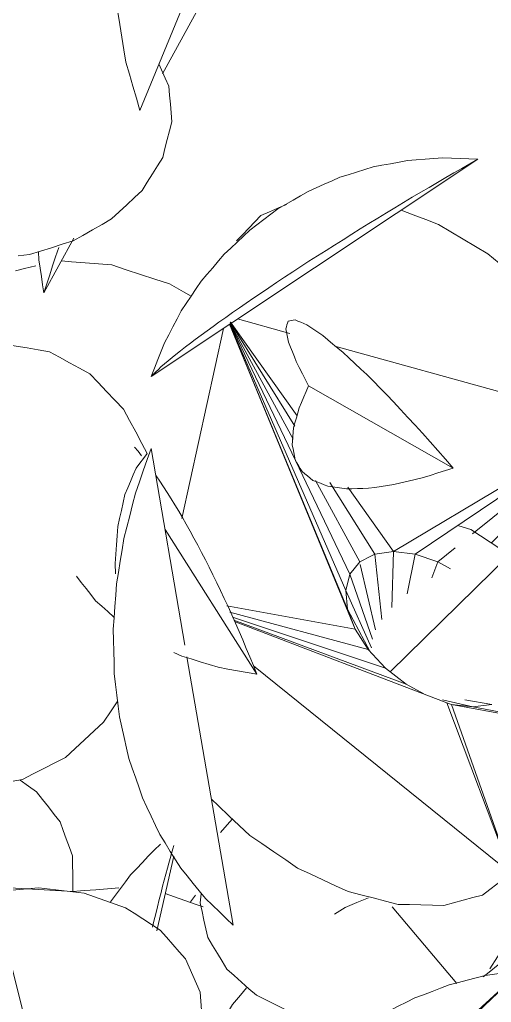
# Model space of a CAD drawing. Header units: metres. Extents: x 10.2 to 20.8, y -0.2 to 6.6.
# Drawn here: x 14.7402 to 14.7898, y 1.0436 to 1.1469 of the extents above; entities that cross this region are included whole.
import ezdxf

# ---------------------------------------------------------------- set-up
doc = ezdxf.new("R2010")
doc.units = ezdxf.units.M
doc.layers.add('Importações nas famílias', color=250, linetype='Continuous', lineweight=5)
doc.layers.add('Vegetação', color=7, linetype='Continuous', lineweight=5)

# ---------------------------------------------------------------- blocks, each defined once
blk = doc.blocks.new('Planta_pergolado_12200 - plantas pergolado_skp_Component_17-V2752-Corte 3')
at = {"layer": 'Importações nas famílias'}
for p, q in [((14.7864, 1.09371), (14.78765, 1.09331)), ((14.77919, 1.07835), (14.79174, 1.09064)), ((14.75919, 1.05409), (14.7593, 1.05503)), ((14.7794, 1.05365), (14.78619, 1.04561)), ((14.78967, 1.04715), (14.79207, 1.05094))]:
    blk.add_line(p, q, dxfattribs=at)
at = {"layer": 'Importações nas famílias', "flags": 128}
for points in [[(14.78765, 1.09331), (14.78867, 1.09264), (14.78969, 1.09198), (14.79071, 1.09131), (14.79174, 1.09064)], [(14.76134, 1.06147), (14.76204, 1.06228), (14.76261, 1.06292)], [(14.75999, 1.05043), (14.75979, 1.05134), (14.75959, 1.05226), (14.75939, 1.05317), (14.75919, 1.05409)], [(14.76201, 1.04711), (14.7615, 1.04794), (14.761, 1.04877), (14.7605, 1.0496), (14.75999, 1.05043)], [(14.7651, 1.04438), (14.76432, 1.04506), (14.76355, 1.04575), (14.76278, 1.04643), (14.76201, 1.04711)], [(14.76905, 1.04241), (14.76806, 1.0429), (14.76707, 1.0434), (14.76609, 1.04389), (14.7651, 1.04438)]]:
    blk.add_lwpolyline(points, dxfattribs=at)
blk = doc.blocks.new('Planta_pergolado_12200 - plantas pergolado_skp_Component_16-V2753-Corte 3')
blk.add_blockref('Planta_pergolado_12200 - plantas pergolado_skp_Component_17-V2752-Corte 3', (0, 0))
blk = doc.blocks.new('Planta_pergolado_12200 - plantas pergolado_skp_-V2818-Corte 3')
blk.add_blockref('Planta_pergolado_12200 - plantas pergolado_skp_Component_16-V2753-Corte 3', (0, 0))
blk = doc.blocks.new('Planta_pergolado_12200 - plantas pergolado_skp_Component_12-V3014-Corte 3')
at = {"layer": 'Importações nas famílias'}
for p, q in [((14.77445, 1.05358), (14.77333, 1.05288)), ((14.79302, 1.05076), (14.79625, 1.05313)), ((14.78897, 1.0463), (14.78958, 1.04679)), ((14.7564, 1.02393), (14.76674, 1.03151))]:
    blk.add_line(p, q, dxfattribs=at)
at = {"layer": 'Importações nas famílias', "flags": 128}
for points in [[(14.77689, 1.05462), (14.77567, 1.0541), (14.77445, 1.05358)], [(14.79337, 1.04995), (14.79428, 1.05074), (14.79519, 1.05153), (14.79611, 1.05232)], [(14.78958, 1.04679), (14.79053, 1.04758), (14.79147, 1.04837), (14.79242, 1.04916), (14.79337, 1.04995)], [(14.76408, 1.04514), (14.76345, 1.04439), (14.7626, 1.0434)], [(14.7626, 1.0434), (14.76193, 1.04229), (14.76125, 1.04118), (14.76057, 1.04007), (14.7599, 1.03896)], [(14.7599, 1.03896), (14.75941, 1.03776), (14.75892, 1.03656), (14.75843, 1.03536), (14.75793, 1.03416)], [(14.75793, 1.03416), (14.75764, 1.03289), (14.75735, 1.03163), (14.75705, 1.03037), (14.75676, 1.02911)], [(14.75676, 1.02911), (14.75667, 1.02781), (14.75658, 1.02652), (14.75649, 1.02522), (14.7564, 1.02393)], [(14.76284, 1.02758), (14.76372, 1.02814), (14.76461, 1.02869), (14.7652, 1.02906)], [(14.7595, 1.02562), (14.76033, 1.02611), (14.76117, 1.0266), (14.762, 1.02709), (14.76284, 1.02758)], [(14.7564, 1.02393), (14.75717, 1.02435), (14.75795, 1.02477), (14.75872, 1.0252), (14.7595, 1.02562)]]:
    blk.add_lwpolyline(points, dxfattribs=at)
blk = doc.blocks.new('Planta_pergolado_12200 - plantas pergolado_skp_Component_17-V3015-Corte 3')
at = {"layer": 'Importações nas famílias'}
for p, q in [((14.76861, 1.11391), (14.76312, 1.11543)), ((14.75725, 1.09445), (14.76163, 1.11444)), ((14.77469, 1.08494), (14.76229, 1.11488)), ((14.76229, 1.11488), (14.77549, 1.08282)), ((14.7745, 1.08691), (14.7623, 1.11489)), ((14.76233, 1.11491), (14.77494, 1.0886)), ((14.76915, 1.10417), (14.76235, 1.11508)), ((14.76237, 1.11493), (14.76897, 1.1028)), ((14.76939, 1.10526), (14.76239, 1.11511)), ((14.80232, 1.10457), (14.77337, 1.11259)), ((14.77953, 1.09099), (14.80232, 1.10457)), ((14.80232, 1.10457), (14.7818, 1.09071)), ((14.80232, 1.10457), (14.78784, 1.09284)), ((14.80232, 1.10457), (14.78982, 1.09189)), ((14.77132, 1.09847), (14.77598, 1.0899)), ((14.77755, 1.09071), (14.77284, 1.09826)), ((14.77953, 1.09099), (14.77471, 1.09777)), ((14.77723, 1.09055), (14.77598, 1.0899)), ((14.77723, 1.09055), (14.77755, 1.09071)), ((14.77755, 1.09071), (14.77953, 1.09099)), ((14.77755, 1.09071), (14.77829, 1.08386)), ((14.77934, 1.08511), (14.77953, 1.09099)), ((14.77953, 1.09099), (14.7818, 1.09071)), ((14.78098, 1.08655), (14.7818, 1.09071)), ((14.7818, 1.09071), (14.7842, 1.0899)), ((14.78602, 1.09137), (14.7842, 1.0899)), ((14.77598, 1.0899), (14.77494, 1.0886)), ((14.77765, 1.08276), (14.77604, 1.08965)), ((14.78355, 1.08823), (14.7842, 1.0899)), ((14.7842, 1.0899), (14.78552, 1.08917)), ((14.77494, 1.0886), (14.7745, 1.08691)), ((14.77732, 1.08177), (14.77494, 1.0886)), ((14.7745, 1.08691), (14.77469, 1.08494)), ((14.77722, 1.08086), (14.7745, 1.08691)), ((14.77549, 1.08282), (14.76198, 1.08528)), ((14.77685, 1.08071), (14.76231, 1.08462)), ((14.77469, 1.08494), (14.77549, 1.08282)), ((14.77708, 1.08047), (14.77469, 1.08494)), ((14.77868, 1.07874), (14.76258, 1.0841)), ((14.78086, 1.07705), (14.76275, 1.08377)), ((14.78514, 1.0751), (14.76281, 1.08366)), ((14.77685, 1.08071), (14.77549, 1.08282)), ((14.77868, 1.07874), (14.77685, 1.08071)), ((14.76479, 1.07898), (14.79192, 1.05716)), ((14.78086, 1.07705), (14.77868, 1.07874)), ((14.78272, 1.07603), (14.78086, 1.07705)), ((14.78467, 1.07542), (14.78789, 1.07466)), ((14.78562, 1.07493), (14.78514, 1.0751)), ((14.79192, 1.05716), (14.78514, 1.0751)), ((14.78704, 1.07541), (14.78988, 1.07493)), ((14.78789, 1.07466), (14.78562, 1.07493)), ((14.80005, 1.07224), (14.78562, 1.07493)), ((14.78562, 1.07493), (14.79192, 1.05716)), ((14.78988, 1.07493), (14.78789, 1.07466)), ((14.79932, 1.07247), (14.78789, 1.07466))]:
    blk.add_line(p, q, dxfattribs=at)
at = {"layer": 'Importações nas famílias', "flags": 128}
for points in [[(14.76558, 1.12631), (14.7665, 1.1267), (14.76742, 1.1271), (14.76827, 1.12746)], [(14.78033, 1.12686), (14.7816, 1.12638), (14.78294, 1.12587), (14.78427, 1.12536)], [(14.76303, 1.12363), (14.76367, 1.1243), (14.76431, 1.12497), (14.76495, 1.12564), (14.76558, 1.12631)], [(14.78427, 1.12536), (14.78557, 1.12459), (14.78687, 1.12382), (14.78816, 1.12306), (14.78946, 1.12229)], [(14.74459, 1.12153), (14.74567, 1.12145), (14.74708, 1.12133), (14.74849, 1.12122), (14.7499, 1.12111)], [(14.78946, 1.12229), (14.79063, 1.12131), (14.7918, 1.12034), (14.79298, 1.11937), (14.79415, 1.11839)], [(14.73977, 1.1205), (14.74071, 1.12072), (14.74189, 1.121)], [(14.7499, 1.12111), (14.75141, 1.12061), (14.75293, 1.12011), (14.75444, 1.11962), (14.75596, 1.11912)], [(14.75596, 1.11912), (14.75745, 1.11828), (14.75826, 1.11782)], [(14.76441, 1.06116), (14.76331, 1.0622), (14.76221, 1.06324), (14.76112, 1.06428), (14.76039, 1.06496)], [(14.76944, 1.05773), (14.76819, 1.05859), (14.76693, 1.05945), (14.76567, 1.06031), (14.76441, 1.06116)], [(14.77476, 1.05526), (14.77343, 1.05588), (14.7721, 1.0565), (14.77077, 1.05712), (14.76944, 1.05773)], [(14.79192, 1.05716), (14.79117, 1.05659), (14.79041, 1.05603), (14.78965, 1.05547), (14.7889, 1.0549)], [(14.78001, 1.05392), (14.7787, 1.05426), (14.77739, 1.05459), (14.77608, 1.05493), (14.77476, 1.05526)], [(14.7889, 1.0549), (14.78788, 1.05463), (14.78686, 1.05435), (14.78585, 1.05407), (14.78483, 1.0538)], [(14.78483, 1.0538), (14.78363, 1.05383), (14.78242, 1.05386), (14.78122, 1.05389), (14.78001, 1.05392)]]:
    blk.add_lwpolyline(points, dxfattribs=at)
blk = doc.blocks.new('Planta_pergolado_12200 - plantas pergolado_skp_Component_16-V3016-Corte 3')
for name in ['Planta_pergolado_12200 - plantas pergolado_skp_Component_17-V3015-Corte 3', 'Planta_pergolado_12200 - plantas pergolado_skp_Component_12-V3014-Corte 3']:
    blk.add_blockref(name, (0, 0))
blk = doc.blocks.new('Planta_pergolado_12200 - plantas pergolado_skp_-V3049-Corte 3')
blk.add_blockref('Planta_pergolado_12200 - plantas pergolado_skp_Component_16-V3016-Corte 3', (0, 0))
blk = doc.blocks.new('Planta_pergolado_12200 - plantas pergolado_skp_-V3050-Corte 3')
blk.add_blockref('Planta_pergolado_12200 - plantas pergolado_skp_-V3049-Corte 3', (0, 0))
blk = doc.blocks.new('Planta_pergolado_12200 - plantas pergolado_skp_-V3106-Corte 3')
for name in ['Planta_pergolado_12200 - plantas pergolado_skp_-V3050-Corte 3', 'Planta_pergolado_12200 - plantas pergolado_skp_-V2818-Corte 3']:
    blk.add_blockref(name, (0, 0))
blk = doc.blocks.new('Planta_pergolado_12200 - plantas pergolado_skp_Component_12-V2827-Corte 3')
at = {"layer": 'Importações nas famílias'}
for p, q in [((15.02708, 1.23541), (15.02671, 1.23583)), ((15.02745, 1.23491), (15.02708, 1.23541)), ((15.03958, 1.21197), (15.02992, 1.22716)), ((15.03083, 1.21425), (15.0317, 1.21386))]:
    blk.add_line(p, q, dxfattribs=at)
at = {"layer": 'Importações nas famílias', "flags": 128}
for points in [[(15.03015, 1.23107), (15.02976, 1.23165), (15.02937, 1.23224), (15.02898, 1.23282)], [(15.03175, 1.22844), (15.03135, 1.2291), (15.03095, 1.22976), (15.03055, 1.23041), (15.03015, 1.23107)], [(15.03336, 1.22554), (15.03295, 1.22627), (15.03255, 1.22699), (15.03215, 1.22772), (15.03175, 1.22844)], [(15.03496, 1.22241), (15.03456, 1.2232), (15.03416, 1.22398), (15.03376, 1.22476), (15.03336, 1.22554)], [(15.02061, 1.22225), (15.02111, 1.22161), (15.02161, 1.22097), (15.02211, 1.22033), (15.02261, 1.21969)], [(15.03655, 1.21908), (15.03615, 1.21992), (15.03575, 1.22075), (15.03536, 1.22158), (15.03496, 1.22241)], [(15.02261, 1.21969), (15.02325, 1.21911), (15.02389, 1.21854), (15.02453, 1.21797)], [(15.03809, 1.21559), (15.0377, 1.21646), (15.03732, 1.21734), (15.03693, 1.21821), (15.03655, 1.21908)], [(15.03958, 1.21197), (15.03921, 1.21288), (15.03883, 1.21378), (15.03846, 1.21468), (15.03809, 1.21559)], [(15.0317, 1.21386), (15.03265, 1.21357), (15.0336, 1.21328), (15.03456, 1.21299), (15.03551, 1.21269)], [(15.03551, 1.21269), (15.03653, 1.21251), (15.03755, 1.21233), (15.03856, 1.21215), (15.03958, 1.21197)]]:
    blk.add_lwpolyline(points, dxfattribs=at)
blk = doc.blocks.new('Planta_pergolado_12200 - plantas pergolado_skp_Component_12-V2828-Corte 3')
at = {"layer": 'Importações nas famílias'}
blk.add_line((15.06282, 1.26607), (15.02844, 1.24325), dxfattribs=at)
at = {"layer": 'Importações nas famílias', "flags": 128}
for points in [[(15.05911, 1.26622), (15.05819, 1.26615), (15.05727, 1.26608), (15.05635, 1.26602), (15.05543, 1.26595)], [(15.06282, 1.26607), (15.06189, 1.26611), (15.06096, 1.26615), (15.06004, 1.26618), (15.05911, 1.26622)], [(15.05946, 1.26416), (15.0603, 1.26464), (15.06114, 1.26512), (15.06198, 1.2656), (15.06282, 1.26607)], [(15.05182, 1.26527), (15.05094, 1.26499), (15.05007, 1.26472), (15.04919, 1.26445), (15.04832, 1.26418)], [(15.05543, 1.26595), (15.05453, 1.26578), (15.05362, 1.26561), (15.05272, 1.26544), (15.05182, 1.26527)], [(15.04832, 1.26418), (15.04748, 1.26381), (15.04664, 1.26344), (15.0458, 1.26307), (15.04496, 1.2627)], [(15.05592, 1.26208), (15.05681, 1.2626), (15.05769, 1.26312), (15.05858, 1.26364), (15.05946, 1.26416)], [(15.04496, 1.2627), (15.04417, 1.26224), (15.04338, 1.26177), (15.04258, 1.26131), (15.04179, 1.26085)], [(15.05229, 1.25989), (15.0532, 1.26044), (15.0541, 1.26098), (15.05501, 1.26153), (15.05592, 1.26208)], [(15.04179, 1.26085), (15.04105, 1.26029), (15.04032, 1.25974), (15.03958, 1.25919), (15.03884, 1.25864)], [(15.04864, 1.25762), (15.04955, 1.25819), (15.05046, 1.25875), (15.05137, 1.25932), (15.05229, 1.25989)], [(15.03884, 1.25864), (15.03817, 1.258), (15.03749, 1.25737), (15.03682, 1.25673), (15.03615, 1.2561)], [(15.04506, 1.25535), (15.04596, 1.25591), (15.04685, 1.25648), (15.04774, 1.25705), (15.04864, 1.25762)], [(15.03615, 1.2561), (15.03554, 1.25539), (15.03494, 1.25468), (15.03433, 1.25397), (15.03373, 1.25326)], [(15.04164, 1.25311), (15.0425, 1.25367), (15.04335, 1.25423), (15.04421, 1.25479), (15.04506, 1.25535)], [(15.03373, 1.25326), (15.0332, 1.25248), (15.03268, 1.2517), (15.03215, 1.25092), (15.03163, 1.25014)], [(15.03846, 1.25096), (15.03926, 1.2515), (15.04005, 1.25204), (15.04085, 1.25257), (15.04164, 1.25311)], [(15.03559, 1.24896), (15.03631, 1.24946), (15.03703, 1.24996), (15.03775, 1.25046), (15.03846, 1.25096)], [(15.03163, 1.25014), (15.03118, 1.24931), (15.03074, 1.24847), (15.0303, 1.24763), (15.02985, 1.24679)], [(15.0331, 1.24715), (15.03372, 1.2476), (15.03435, 1.24805), (15.03497, 1.24851), (15.03559, 1.24896)], [(15.02985, 1.24679), (15.0295, 1.24591), (15.02915, 1.24502), (15.02879, 1.24413), (15.02844, 1.24325)], [(15.03105, 1.24557), (15.03156, 1.24596), (15.03208, 1.24636), (15.03259, 1.24675), (15.0331, 1.24715)], [(15.02948, 1.24426), (15.02987, 1.24458), (15.03026, 1.24491), (15.03066, 1.24524), (15.03105, 1.24557)], [(15.02844, 1.24325), (15.0287, 1.2435), (15.02896, 1.24375), (15.02922, 1.244), (15.02948, 1.24426)]]:
    blk.add_lwpolyline(points, dxfattribs=at)
blk = doc.blocks.new('Planta_pergolado_12200 - plantas pergolado_skp_Component_12-V2725-Corte 3')
at = {"layer": 'Importações nas famílias'}
for p, q in [((14.85768, 0.95335), (14.85092, 0.9409)), ((14.84157, 0.92365), (14.83844, 0.91789)), ((14.83788, 0.92222), (14.83791, 0.92135)), ((14.83965, 0.92168), (14.84, 0.92266))]:
    blk.add_line(p, q, dxfattribs=at)
at = {"layer": 'Importações nas famílias', "flags": 128}
for points in [[(14.85642, 0.9526), (14.85674, 0.95279), (14.85705, 0.95297), (14.85736, 0.95316), (14.85768, 0.95335)], [(14.85498, 0.95127), (14.85534, 0.9516), (14.8557, 0.95193), (14.85606, 0.95227), (14.85642, 0.9526)], [(14.85683, 0.95289), (14.85598, 0.95244), (14.85513, 0.95198)], [(14.85377, 0.94985), (14.85417, 0.95032), (14.85458, 0.9508), (14.85498, 0.95127)], [(14.83791, 0.92135), (14.83804, 0.92048), (14.83817, 0.91962), (14.8383, 0.91875), (14.83844, 0.91789)], [(14.83844, 0.91789), (14.83874, 0.91884), (14.83904, 0.91978), (14.83935, 0.92073), (14.83965, 0.92168)]]:
    blk.add_lwpolyline(points, dxfattribs=at)
blk = doc.blocks.new('Planta_pergolado_12200 - plantas pergolado_skp_Component_17-V3116-Corte 3')
at = {"layer": 'Importações nas famílias'}
blk.add_line((14.74124, 1.1222), (14.74003, 1.12208), dxfattribs=at)
at = {"layer": 'Importações nas famílias', "flags": 128}
for points in [[(14.75486, 1.14224), (14.75513, 1.14162), (14.75552, 1.14075), (14.75591, 1.13988)], [(14.75591, 1.13988), (14.75598, 1.13895), (14.75606, 1.13801), (14.75613, 1.13708), (14.75621, 1.13615)], [(14.75621, 1.13615), (14.75597, 1.13521), (14.75573, 1.13428), (14.75549, 1.13334), (14.75525, 1.13241)], [(14.75525, 1.13241), (14.75471, 1.13154), (14.75417, 1.13067), (14.75363, 1.1298), (14.75309, 1.12893)], [(14.75309, 1.12893), (14.75229, 1.12818), (14.75148, 1.12743), (14.75068, 1.12668), (14.74988, 1.12594)], [(14.74988, 1.12594), (14.74887, 1.12536), (14.74786, 1.12479), (14.74685, 1.12422), (14.74584, 1.12364)], [(14.74584, 1.12364), (14.74469, 1.12328), (14.74354, 1.12292), (14.74239, 1.12256), (14.74124, 1.1222)]]:
    blk.add_lwpolyline(points, dxfattribs=at)
blk = doc.blocks.new('Planta_pergolado_12200 - plantas pergolado_skp_Component_16-V3117-Corte 3')
for name, p in [('Planta_pergolado_12200 - plantas pergolado_skp_Component_17-V3116-Corte 3', (0, 0)), ('Planta_pergolado_12200 - plantas pergolado_skp_Component_12-V2725-Corte 3', (-0.09568, 0.20028)), ('Planta_pergolado_12200 - plantas pergolado_skp_Component_12-V2828-Corte 3', (-0.27442, -0.13386)), ('Planta_pergolado_12200 - plantas pergolado_skp_Component_12-V2827-Corte 3', (-0.27442, -0.13386))]:
    blk.add_blockref(name, p)
blk = doc.blocks.new('Planta_pergolado_12200 - plantas pergolado_skp_Component_12-V3128-Corte 3')
at = {"layer": 'Importações nas famílias'}
for p, q in [((14.79304, 1.04703), (14.76408, 1.02062)), ((14.76173, 1.01848), (14.76096, 1.01777))]:
    blk.add_line(p, q, dxfattribs=at)
at = {"layer": 'Importações nas famílias', "flags": 128}
for points in [[(14.78918, 1.04645), (14.78823, 1.0462), (14.78729, 1.04596), (14.78635, 1.04571), (14.7854, 1.04547)], [(14.79304, 1.04703), (14.79208, 1.04688), (14.79111, 1.04674), (14.79014, 1.04659), (14.78918, 1.04645)], [(14.79049, 1.04461), (14.79113, 1.04522), (14.79177, 1.04582), (14.79241, 1.04642), (14.79304, 1.04703)], [(14.7854, 1.04547), (14.78449, 1.04512), (14.78358, 1.04478), (14.78267, 1.04443), (14.78177, 1.04409)], [(14.78177, 1.04409), (14.7809, 1.04365), (14.78003, 1.04321), (14.77917, 1.04277), (14.7783, 1.04233)], [(14.78768, 1.04198), (14.78839, 1.04264), (14.78909, 1.04329), (14.78979, 1.04395), (14.79049, 1.04461)], [(14.7783, 1.04233), (14.77749, 1.04181), (14.77668, 1.04128), (14.77587, 1.04075), (14.77506, 1.04022)], [(14.78469, 1.03919), (14.78544, 1.03988), (14.78619, 1.04058), (14.78694, 1.04128), (14.78768, 1.04198)], [(14.77506, 1.04022), (14.77431, 1.03961), (14.77356, 1.039), (14.77281, 1.03838), (14.77206, 1.03777)], [(14.78157, 1.0363), (14.78235, 1.03702), (14.78313, 1.03774), (14.78391, 1.03847), (14.78469, 1.03919)], [(14.77206, 1.03777), (14.77138, 1.03708), (14.7707, 1.03639), (14.77002, 1.0357), (14.76934, 1.03501)], [(14.77841, 1.0334), (14.7792, 1.03412), (14.77999, 1.03485), (14.78078, 1.03558), (14.78157, 1.0363)], [(14.76934, 1.03501), (14.76874, 1.03426), (14.76814, 1.0335), (14.76754, 1.03274), (14.76694, 1.03198)], [(14.77528, 1.03053), (14.77607, 1.03125), (14.77685, 1.03196), (14.77763, 1.03268), (14.77841, 1.0334)], [(14.76694, 1.03198), (14.76643, 1.03116), (14.76591, 1.03034), (14.7654, 1.02952), (14.76488, 1.0287)], [(14.77226, 1.02778), (14.77301, 1.02847), (14.77377, 1.02916), (14.77453, 1.02984), (14.77528, 1.03053)], [(14.76488, 1.0287), (14.76446, 1.02783), (14.76404, 1.02696), (14.76361, 1.02608), (14.76319, 1.02521)], [(14.7694, 1.0252), (14.77011, 1.02585), (14.77083, 1.02649), (14.77154, 1.02714), (14.77226, 1.02778)], [(14.76319, 1.02521), (14.76286, 1.0243), (14.76253, 1.02339), (14.7622, 1.02247), (14.76187, 1.02156)], [(14.76678, 1.02286), (14.76744, 1.02345), (14.76809, 1.02403), (14.76875, 1.02462), (14.7694, 1.0252)], [(14.76447, 1.02081), (14.76505, 1.02133), (14.76563, 1.02184), (14.76621, 1.02235), (14.76678, 1.02286)], [(14.76187, 1.02156), (14.76164, 1.02061), (14.76142, 1.01967), (14.76119, 1.01872), (14.76096, 1.01777)], [(14.76251, 1.0191), (14.763, 1.01953), (14.76349, 1.01996), (14.76398, 1.02039), (14.76447, 1.02081)], [(14.76096, 1.01777), (14.76135, 1.01811), (14.76173, 1.01844), (14.76212, 1.01877), (14.76251, 1.0191)]]:
    blk.add_lwpolyline(points, dxfattribs=at)
blk = doc.blocks.new('Planta_pergolado_12200 - plantas pergolado_skp_Component_12-V2845-Corte 3')
at = {"layer": 'Importações nas famílias'}
for p, q in [((15.02945, 1.19409), (15.02876, 1.19349)), ((15.03073, 1.19362), (15.03085, 1.19398)), ((15.03084, 1.19284), (15.02904, 1.18499)), ((15.0286, 1.18537), (15.02875, 1.18601)), ((15.02399, 1.16297), (15.02291, 1.15824)), ((15.02367, 1.16225), (15.0238, 1.16289))]:
    blk.add_line(p, q, dxfattribs=at)
at = {"layer": 'Importações nas famílias', "flags": 128}
for points in [[(15.02876, 1.19349), (15.02814, 1.19284), (15.02753, 1.19218), (15.02691, 1.19153), (15.0263, 1.19087)], [(15.03016, 1.1916), (15.0303, 1.19211), (15.03045, 1.19261), (15.03059, 1.19312), (15.03073, 1.19362)], [(15.0263, 1.19087), (15.02577, 1.19016), (15.02524, 1.18945), (15.02471, 1.18874), (15.02418, 1.18803)], [(15.0295, 1.18904), (15.02966, 1.18968), (15.02983, 1.19032), (15.02999, 1.19096), (15.03016, 1.1916)], [(15.02875, 1.18601), (15.02894, 1.18677), (15.02912, 1.18753), (15.02931, 1.18829), (15.0295, 1.18904)], [(15.02291, 1.15824), (15.0231, 1.15924), (15.02329, 1.16024), (15.02348, 1.16125), (15.02367, 1.16225)], [(15.02142, 1.16148), (15.02179, 1.16067), (15.02216, 1.15986), (15.02254, 1.15905), (15.02291, 1.15824)]]:
    blk.add_lwpolyline(points, dxfattribs=at)
blk = doc.blocks.new('Planta_pergolado_12200 - plantas pergolado_skp_Component_17-V3130-Corte 3')
at = {"layer": 'Importações nas famílias'}
blk.add_line((14.73737, 1.05526), (14.74447, 1.02728), dxfattribs=at)
at = {"layer": 'Importações nas famílias', "flags": 128}
for points in [[(14.73737, 1.05526), (14.73859, 1.05536), (14.7398, 1.05546), (14.74101, 1.05556), (14.74222, 1.05566)], [(14.74222, 1.05566), (14.74341, 1.05552), (14.7446, 1.05538), (14.74579, 1.05523), (14.74698, 1.05509)], [(14.74698, 1.05509), (14.74807, 1.05471), (14.74916, 1.05433), (14.75025, 1.05395), (14.75133, 1.05357)], [(14.75133, 1.05357), (14.75224, 1.05298), (14.75315, 1.0524), (14.75406, 1.05181), (14.75497, 1.05122)], [(14.75497, 1.05122), (14.75564, 1.05046), (14.75631, 1.0497), (14.75698, 1.04894), (14.75765, 1.04818)], [(14.75765, 1.04818), (14.75804, 1.04731), (14.75842, 1.04643), (14.75881, 1.04556), (14.75919, 1.04468)], [(14.75919, 1.04468), (14.75927, 1.04375), (14.75934, 1.04281), (14.75941, 1.04188), (14.75949, 1.04094)]]:
    blk.add_lwpolyline(points, dxfattribs=at)
blk = doc.blocks.new('Planta_pergolado_12200 - plantas pergolado_skp_Component_16-V3131-Corte 3')
for name, p in [('Planta_pergolado_12200 - plantas pergolado_skp_Component_17-V3130-Corte 3', (0, 0)), ('Planta_pergolado_12200 - plantas pergolado_skp_Component_12-V2845-Corte 3', (-0.27442, -0.13386)), ('Planta_pergolado_12200 - plantas pergolado_skp_Component_12-V3128-Corte 3', (0, 0))]:
    blk.add_blockref(name, p)
blk = doc.blocks.new('Planta_pergolado_12200 - plantas pergolado_skp_Component_12-V3155-Corte 3')
at = {"layer": 'Importações nas famílias'}
blk.add_line((14.75871, 1.05489), (14.75818, 1.05418), dxfattribs=at)
at = {"layer": 'Importações nas famílias', "flags": 128}
blk.add_lwpolyline([(14.75543, 1.02762), (14.7558, 1.02681), (14.75617, 1.026), (14.75653, 1.02522)], dxfattribs=at)
blk = doc.blocks.new('Planta_pergolado_12200 - plantas pergolado_skp_Component_17-V3157-Corte 3')
at = {"layer": 'Importações nas famílias'}
for p, q in [((14.7458, 1.05526), (14.73737, 1.05575)), ((14.75209, 1.03045), (14.75289, 1.02728)), ((14.74519, 1.02749), (14.74719, 1.02744)), ((14.74615, 1.02777), (14.74708, 1.02771)), ((14.74917, 1.02755), (14.75289, 1.02728)), ((14.74922, 1.02779), (14.75289, 1.02728)), ((14.74926, 1.02796), (14.75289, 1.02728)), ((14.74724, 1.02729), (14.74447, 1.0273)), ((14.74726, 1.02726), (14.74447, 1.02725)), ((14.74869, 1.02533), (14.75289, 1.02728)), ((14.75289, 1.02728), (14.74911, 1.02729)), ((14.75289, 1.02728), (14.74911, 1.02726)), ((14.74913, 1.02738), (14.75289, 1.02728)), ((14.74586, 1.02401), (14.74817, 1.02508))]:
    blk.add_line(p, q, dxfattribs=at)
at = {"layer": 'Importações nas famílias', "flags": 128}
for points in [[(14.74026, 1.06698), (14.74113, 1.06635), (14.74199, 1.06573)], [(14.74199, 1.06573), (14.74261, 1.06494), (14.74323, 1.06416), (14.74384, 1.06337), (14.74446, 1.06258)], [(14.74446, 1.06258), (14.74478, 1.06169), (14.74511, 1.0608), (14.74543, 1.0599), (14.74576, 1.05901)], [(14.74576, 1.05901), (14.74577, 1.05807), (14.74578, 1.05713), (14.74579, 1.0562), (14.7458, 1.05526)], [(14.7458, 1.05526), (14.74701, 1.05536), (14.74822, 1.05546), (14.74944, 1.05556), (14.75065, 1.05566)], [(14.75552, 1.05505), (14.7565, 1.05471), (14.75758, 1.05433), (14.75867, 1.05395), (14.75952, 1.05365)], [(14.75635, 1.0283), (14.7552, 1.02796), (14.75404, 1.02762), (14.75289, 1.02728)], [(14.75289, 1.02728), (14.75334, 1.02642), (14.75378, 1.02556), (14.75423, 1.02471), (14.75467, 1.02385)], [(14.75467, 1.02385), (14.75481, 1.02292), (14.75495, 1.02199), (14.75508, 1.02107), (14.75522, 1.02014)], [(14.75522, 1.02014), (14.75504, 1.0192), (14.75486, 1.01827), (14.75468, 1.01733), (14.7545, 1.0164)], [(14.7545, 1.0164), (14.75402, 1.01552), (14.75353, 1.01464), (14.75305, 1.01376), (14.75256, 1.01288)]]:
    blk.add_lwpolyline(points, dxfattribs=at)
blk = doc.blocks.new('Planta_pergolado_12200 - plantas pergolado_skp_Component_16-V3158-Corte 3')
for name in ['Planta_pergolado_12200 - plantas pergolado_skp_Component_17-V3157-Corte 3', 'Planta_pergolado_12200 - plantas pergolado_skp_Component_12-V3155-Corte 3']:
    blk.add_blockref(name, (0, 0))
blk = doc.blocks.new('Planta_pergolado_12200 - plantas pergolado_skp_-V3180-Corte 3')
for name in ['Planta_pergolado_12200 - plantas pergolado_skp_Component_16-V3117-Corte 3', 'Planta_pergolado_12200 - plantas pergolado_skp_Component_16-V3158-Corte 3', 'Planta_pergolado_12200 - plantas pergolado_skp_Component_16-V3131-Corte 3']:
    blk.add_blockref(name, (0, 0))
blk = doc.blocks.new('Planta_pergolado_12200 - plantas pergolado_skp_Component_12-V2789-Corte 3')
at = {"layer": 'Importações nas famílias'}
blk.add_line((14.86893, 0.37591), (14.84853, 0.32646), dxfattribs=at)
at = {"layer": 'Importações nas famílias', "flags": 128}
for points in [[(14.86485, 0.37463), (14.86587, 0.37495), (14.86689, 0.37527), (14.86791, 0.37559), (14.86893, 0.37591)], [(14.86098, 0.37256), (14.86195, 0.37308), (14.86292, 0.3736), (14.86388, 0.37411), (14.86485, 0.37463)], [(14.85739, 0.36976), (14.85829, 0.37046), (14.85918, 0.37116), (14.86008, 0.37186), (14.86098, 0.37256)], [(14.85418, 0.36629), (14.85499, 0.36716), (14.85579, 0.36802), (14.85659, 0.36889), (14.85739, 0.36976)], [(14.85143, 0.36223), (14.85211, 0.36324), (14.8528, 0.36426), (14.85349, 0.36527), (14.85418, 0.36629)], [(14.84918, 0.35767), (14.84974, 0.35881), (14.8503, 0.35995), (14.85086, 0.36109), (14.85143, 0.36223)], [(14.84751, 0.35274), (14.84793, 0.35397), (14.84835, 0.35521), (14.84876, 0.35644), (14.84918, 0.35767)], [(14.84644, 0.34753), (14.84671, 0.34883), (14.84697, 0.35013), (14.84724, 0.35143), (14.84751, 0.35274)], [(14.84601, 0.34217), (14.84612, 0.34351), (14.84622, 0.34485), (14.84633, 0.34619), (14.84644, 0.34753)], [(14.84622, 0.33679), (14.84616, 0.33813), (14.84611, 0.33948), (14.84606, 0.34082), (14.84601, 0.34217)], [(14.84706, 0.33151), (14.84685, 0.33283), (14.84664, 0.33415), (14.84643, 0.33547), (14.84622, 0.33679)], [(14.84853, 0.32646), (14.84816, 0.32773), (14.84779, 0.32899), (14.84743, 0.33025), (14.84706, 0.33151)]]:
    blk.add_lwpolyline(points, dxfattribs=at)
blk = doc.blocks.new('Planta_pergolado_12200 - plantas pergolado_skp_Component_12-V2791-Corte 3')
at = {"layer": 'Importações nas famílias'}
blk.add_line((14.8815, 0.28888), (14.86627, 0.29751), dxfattribs=at)
at = {"layer": 'Importações nas famílias', "flags": 128}
for points in [[(14.86389, 0.30351), (14.86395, 0.30371), (14.864, 0.30391), (14.86406, 0.30411), (14.86412, 0.3043)], [(14.86412, 0.3043), (14.8643, 0.30434), (14.86449, 0.30438), (14.86467, 0.30441), (14.86485, 0.30445)], [(14.86485, 0.30445), (14.86516, 0.30432), (14.86547, 0.30419), (14.86578, 0.30407), (14.86608, 0.30394)], [(14.86608, 0.30394), (14.86651, 0.30365), (14.86693, 0.30337), (14.86735, 0.30308), (14.86778, 0.30279)], [(14.86418, 0.30209), (14.86411, 0.30245), (14.86404, 0.3028), (14.86396, 0.30316), (14.86389, 0.30351)], [(14.86778, 0.30279), (14.86831, 0.30235), (14.86884, 0.30191), (14.86937, 0.30147), (14.8699, 0.30103)], [(14.86498, 0.30008), (14.86478, 0.30058), (14.86458, 0.30108), (14.86438, 0.30159), (14.86418, 0.30209)], [(14.8699, 0.30103), (14.87052, 0.30045), (14.87114, 0.29987), (14.87177, 0.29928), (14.87239, 0.2987)], [(14.86627, 0.29751), (14.86595, 0.29815), (14.86562, 0.29879), (14.8653, 0.29943), (14.86498, 0.30008)], [(14.87239, 0.2987), (14.87309, 0.29799), (14.87379, 0.29728), (14.8745, 0.29656), (14.8752, 0.29585)], [(14.86527, 0.29519), (14.86552, 0.29577), (14.86577, 0.29635), (14.86602, 0.29693), (14.86627, 0.29751)], [(14.8752, 0.29585), (14.87596, 0.29503), (14.87673, 0.2942), (14.87749, 0.29338), (14.87826, 0.29255)], [(14.8647, 0.29311), (14.86484, 0.29363), (14.86499, 0.29415), (14.86513, 0.29467), (14.86527, 0.29519)], [(14.86456, 0.29129), (14.8646, 0.29175), (14.86463, 0.2922), (14.86467, 0.29266), (14.8647, 0.29311)], [(14.87826, 0.29255), (14.87907, 0.29164), (14.87988, 0.29072), (14.88069, 0.2898), (14.8815, 0.28888)], [(14.86486, 0.28975), (14.86478, 0.29014), (14.86471, 0.29052), (14.86464, 0.29091), (14.86456, 0.29129)], [(14.86559, 0.28851), (14.8654, 0.28882), (14.86522, 0.28913), (14.86504, 0.28944), (14.86486, 0.28975)], [(14.86674, 0.28758), (14.86645, 0.28782), (14.86616, 0.28805), (14.86587, 0.28828), (14.86559, 0.28851)], [(14.8815, 0.28888), (14.88068, 0.28863), (14.87987, 0.28837), (14.87905, 0.28811), (14.87823, 0.28785)], [(14.8683, 0.28698), (14.86791, 0.28713), (14.86752, 0.28728), (14.86713, 0.28743), (14.86674, 0.28758)], [(14.87525, 0.28714), (14.87458, 0.28704), (14.87391, 0.28695), (14.87324, 0.28685), (14.87258, 0.28675)], [(14.87823, 0.28785), (14.87748, 0.28767), (14.87674, 0.2875), (14.87599, 0.28732), (14.87525, 0.28714)], [(14.87025, 0.2867), (14.86976, 0.28677), (14.86927, 0.28684), (14.86879, 0.28691), (14.8683, 0.28698)], [(14.87258, 0.28675), (14.87199, 0.28674), (14.87141, 0.28673), (14.87083, 0.28671), (14.87025, 0.2867)]]:
    blk.add_lwpolyline(points, dxfattribs=at)
blk = doc.blocks.new('Planta_pergolado_12200 - plantas pergolado_skp_Component_12-V3087-Corte 3')
at = {"layer": 'Importações nas famílias'}
for p, q in [((15.03201, 1.21502), (15.02844, 1.23568)), ((15.02466, 1.2236), (15.0247, 1.22251)), ((15.03709, 1.18561), (15.03222, 1.2138))]:
    blk.add_line(p, q, dxfattribs=at)
at = {"layer": 'Importações nas famílias', "flags": 128}
for points in [[(15.02681, 1.231), (15.02722, 1.23217), (15.02763, 1.23334), (15.02804, 1.23451), (15.02844, 1.23568)], [(15.02805, 1.23516), (15.02766, 1.23464), (15.02726, 1.23413), (15.02687, 1.23361)], [(15.02687, 1.23361), (15.02657, 1.23292), (15.02628, 1.23223), (15.02599, 1.23155), (15.02569, 1.23086)], [(15.02569, 1.23086), (15.02551, 1.23002), (15.02532, 1.22918), (15.02514, 1.22834), (15.02495, 1.2275)], [(15.02559, 1.22624), (15.0259, 1.22743), (15.0262, 1.22862), (15.02651, 1.22981), (15.02681, 1.231)], [(15.02495, 1.2275), (15.02488, 1.22652), (15.0248, 1.22555), (15.02473, 1.22457), (15.02466, 1.2236)], [(15.02481, 1.22146), (15.02501, 1.22266), (15.0252, 1.22385), (15.0254, 1.22505), (15.02559, 1.22624)], [(15.02447, 1.2167), (15.02456, 1.21789), (15.02464, 1.21908), (15.02473, 1.22027), (15.02481, 1.22146)], [(15.02458, 1.21203), (15.02455, 1.2132), (15.02453, 1.21436), (15.0245, 1.21553), (15.02447, 1.2167)], [(15.02513, 1.20748), (15.02499, 1.20862), (15.02485, 1.20975), (15.02472, 1.21089), (15.02458, 1.21203)], [(15.02612, 1.20311), (15.02587, 1.2042), (15.02562, 1.2053), (15.02538, 1.20639), (15.02513, 1.20748)], [(15.02753, 1.19898), (15.02718, 1.20001), (15.02683, 1.20105), (15.02647, 1.20208), (15.02612, 1.20311)], [(15.02936, 1.19512), (15.02891, 1.19608), (15.02845, 1.19705), (15.02799, 1.19801), (15.02753, 1.19898)], [(15.03158, 1.19158), (15.03103, 1.19246), (15.03047, 1.19335), (15.02992, 1.19423), (15.02936, 1.19512)], [(15.03417, 1.1884), (15.03352, 1.18919), (15.03287, 1.18999), (15.03223, 1.19078), (15.03158, 1.19158)], [(15.03709, 1.18561), (15.03636, 1.1863), (15.03563, 1.187), (15.0349, 1.1877), (15.03417, 1.1884)]]:
    blk.add_lwpolyline(points, dxfattribs=at)
blk = doc.blocks.new('Planta_pergolado_12200 - plantas pergolado_skp_Component_17-V3359-Corte 3')
at = {"layer": 'Importações nas famílias', "flags": 128}
for points in [[(14.74333, 1.11199), (14.74216, 1.11219), (14.74099, 1.11239), (14.73983, 1.11259), (14.73866, 1.11278)], [(14.74757, 1.10967), (14.74651, 1.11025), (14.74545, 1.11083), (14.74439, 1.11141), (14.74333, 1.11199)], [(14.75112, 1.10597), (14.75023, 1.10689), (14.74935, 1.10782), (14.74846, 1.10874), (14.74757, 1.10967)], [(14.75363, 1.1013), (14.75306, 1.10235), (14.75241, 1.10356), (14.75176, 1.10476), (14.75112, 1.10597)], [(14.74904, 1.07306), (14.74984, 1.07427), (14.75054, 1.07532)], [(14.74503, 1.06936), (14.74603, 1.07029), (14.74703, 1.07121), (14.74804, 1.07214), (14.74904, 1.07306)], [(14.74049, 1.06704), (14.74162, 1.06762), (14.74276, 1.0682), (14.74389, 1.06878), (14.74503, 1.06936)], [(14.73572, 1.06625), (14.73691, 1.06645), (14.7381, 1.06664), (14.7393, 1.06684), (14.74049, 1.06704)]]:
    blk.add_lwpolyline(points, dxfattribs=at)
blk = doc.blocks.new('Planta_pergolado_12200 - plantas pergolado_skp_Component_16-V3360-Corte 3')
for name, p in [('Planta_pergolado_12200 - plantas pergolado_skp_Component_12-V2789-Corte 3', (-0.09568, 0.81089)), ('Planta_pergolado_12200 - plantas pergolado_skp_Component_17-V3359-Corte 3', (0, 0)), ('Planta_pergolado_12200 - plantas pergolado_skp_Component_12-V2791-Corte 3', (-0.09568, 0.81089)), ('Planta_pergolado_12200 - plantas pergolado_skp_Component_12-V3087-Corte 3', (-0.27442, -0.13386))]:
    blk.add_blockref(name, p)
blk = doc.blocks.new('Planta_pergolado_12200 - plantas pergolado_skp_-V3373-Corte 3')
blk.add_blockref('Planta_pergolado_12200 - plantas pergolado_skp_Component_16-V3360-Corte 3', (0, 0))
blk = doc.blocks.new('Planta_pergolado_12200 - plantas pergolado_skp_-V3374-Corte 3')
blk.add_blockref('Planta_pergolado_12200 - plantas pergolado_skp_-V3373-Corte 3', (0, 0))
blk = doc.blocks.new('Planta_pergolado_12200 - plantas pergolado_skp_-V3437-Corte 3')
for name in ['Planta_pergolado_12200 - plantas pergolado_skp_-V3374-Corte 3', 'Planta_pergolado_12200 - plantas pergolado_skp_-V3180-Corte 3']:
    blk.add_blockref(name, (0, 0))
blk = doc.blocks.new('Planta_pergolado_12200 - Planta_pergolado_12200-V5114-Corte 3')
for name in ['Planta_pergolado_12200 - plantas pergolado_skp_-V3437-Corte 3', 'Planta_pergolado_12200 - plantas pergolado_skp_-V3106-Corte 3']:
    blk.add_blockref(name, (0, 0))

msp = doc.modelspace()

# ---------------------------------------------------------------- block references
at = {"layer": 'Vegetação', "color": 250}
msp.add_blockref('Planta_pergolado_12200 - Planta_pergolado_12200-V5114-Corte 3', (0, 0), dxfattribs=at)

doc.saveas('drawing.dxf')
